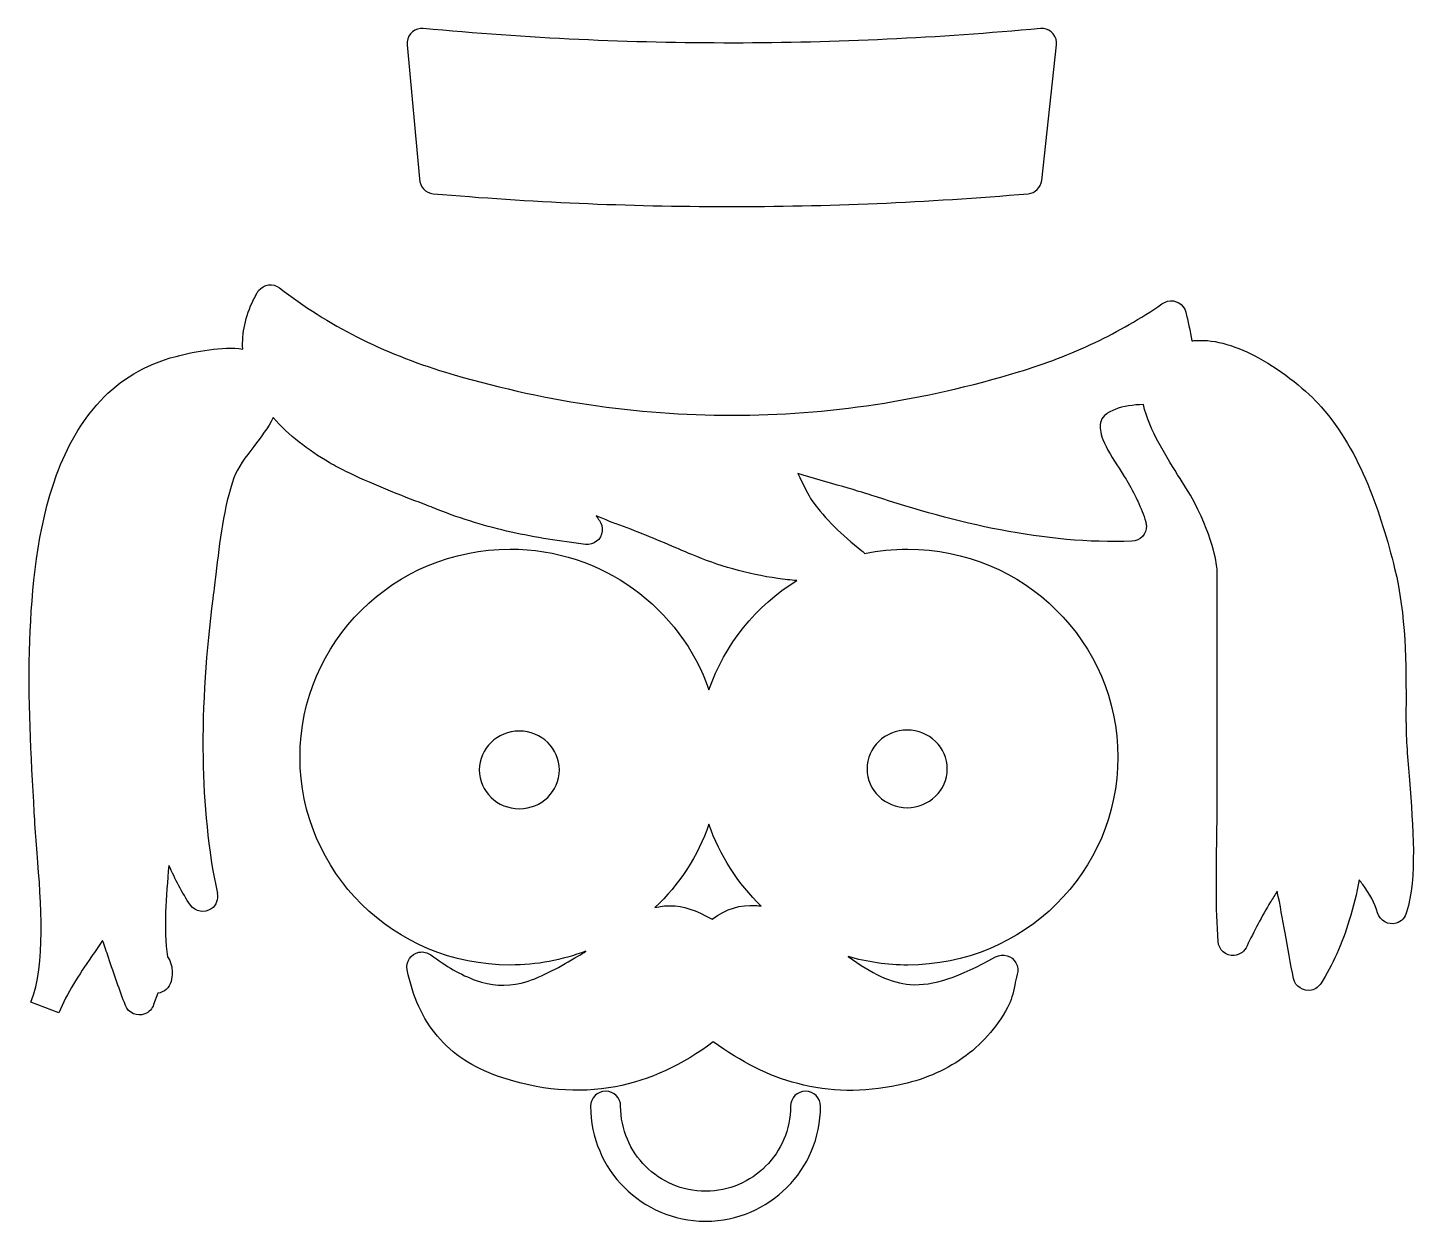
# Model space of a CAD drawing. Header units: centimetres. Extents: x -12.29 to -7.66, y -8.97 to -4.99.
import ezdxf

# ---------------------------------------------------------------- set-up
doc = ezdxf.new("R2010")
doc.units = ezdxf.units.CM
doc.header["$MEASUREMENT"] = 0
doc.layers.add('Layer 1', color=7, linetype='Continuous')

msp = doc.modelspace()

# ---------------------------------------------------------------- linework, layer by layer
at = {"layer": 'Layer 1', "color": 5}
for points, knots in [([(-10.98226, -5.49571), (-10.98226, -5.49571), (-11.02415, -5.04858), (-11.02415, -5.04858), (-11.02415, -5.04858), (-11.02662, -5.02119), (-11.00642, -4.99695), (-10.97903, -4.99448), (-10.97903, -4.99448), (-10.97592, -4.9942), (-10.97285, -4.99421), (-10.96985, -4.99449), (-10.96985, -4.99449), (-10.96985, -4.99449), (-10.96985, -4.99448), (-10.96985, -4.99448), (-10.96985, -4.99448), (-10.62339, -5.02736), (-10.27897, -5.04313), (-9.93653, -5.0428), (-9.93653, -5.0428), (-9.594, -5.04248), (-9.25302, -5.02603), (-8.91355, -4.99448), (-8.91355, -4.99448), (-8.88616, -4.99201), (-8.86192, -5.01221), (-8.85945, -5.0396), (-8.85945, -5.0396), (-8.85915, -5.04291), (-8.85918, -5.04617), (-8.85952, -5.04935), (-8.85952, -5.04935), (-8.85952, -5.04935), (-8.85945, -5.04936), (-8.85945, -5.04936), (-8.85945, -5.04936), (-8.85945, -5.04936), (-8.90891, -5.50044), (-8.90891, -5.50044), (-8.90891, -5.50044), (-8.91148, -5.52459), (-8.9309, -5.54289), (-8.95423, -5.54488), (-8.95423, -5.54488), (-8.95423, -5.54488), (-8.95422, -5.54497), (-8.95422, -5.54497), (-8.95422, -5.54497), (-9.29107, -5.57403), (-9.62531, -5.58804), (-9.95701, -5.58779), (-9.95701, -5.58779), (-10.2888, -5.58753), (-10.61526, -5.573), (-10.93658, -5.54497), (-10.93658, -5.54497), (-10.96245, -5.54274), (-10.982, -5.52116), (-10.98226, -5.49571)], [0, 0, 0, 0, 0.0625, 0.0625, 0.0625, 0.0625, 0.125, 0.125, 0.125, 0.125, 0.1875, 0.1875, 0.1875, 0.1875, 0.25, 0.25, 0.25, 0.25, 0.3125, 0.3125, 0.3125, 0.3125, 0.375, 0.375, 0.375, 0.375, 0.4375, 0.4375, 0.4375, 0.4375, 0.5, 0.5, 0.5, 0.5, 0.5625, 0.5625, 0.5625, 0.5625, 0.625, 0.625, 0.625, 0.625, 0.6875, 0.6875, 0.6875, 0.6875, 0.75, 0.75, 0.75, 0.75, 0.8125, 0.8125, 0.8125, 0.8125, 0.875, 0.875, 0.875, 0.875, 1, 1, 1, 1]), ([(-9.35531, -6.72957), (-9.40459, -6.72957), (-9.45266, -6.73464), (-9.49906, -6.74423), (-9.49906, -6.74423), (-9.5017, -6.74075), (-9.50478, -6.73766), (-9.50819, -6.73501), (-9.50819, -6.73501), (-9.50819, -6.73501), (-9.50816, -6.73497), (-9.50816, -6.73497), (-9.50816, -6.73497), (-9.54195, -6.70871), (-9.57237, -6.6823), (-9.59958, -6.65513), (-9.59958, -6.65513), (-9.62672, -6.62802), (-9.65133, -6.59957), (-9.67359, -6.56912), (-9.67359, -6.56912), (-9.67359, -6.56912), (-9.67508, -6.56719), (-9.67508, -6.56719), (-9.67508, -6.56719), (-9.68594, -6.55129), (-9.70429, -6.51443), (-9.72167, -6.47756), (-9.72167, -6.47756), (-9.62817, -6.50465), (-9.50061, -6.54187), (-9.46789, -6.55274), (-9.46789, -6.55274), (-9.33222, -6.59783), (-9.18967, -6.63813), (-9.04583, -6.66569), (-9.04583, -6.66569), (-8.90048, -6.69353), (-8.75288, -6.70868), (-8.6082, -6.70322), (-8.6082, -6.70322), (-8.5807, -6.70225), (-8.55919, -6.67916), (-8.56016, -6.65166), (-8.56016, -6.65166), (-8.56032, -6.64712), (-8.56108, -6.64274), (-8.56237, -6.6386), (-8.56237, -6.6386), (-8.56237, -6.6386), (-8.5623, -6.63858), (-8.5623, -6.63858), (-8.5623, -6.63858), (-8.56957, -6.61532), (-8.57867, -6.59207), (-8.5891, -6.56939), (-8.5891, -6.56939), (-8.5891, -6.56939), (-8.59039, -6.5668), (-8.59039, -6.5668), (-8.59039, -6.5668), (-8.60126, -6.54342), (-8.61311, -6.52129), (-8.62543, -6.50092), (-8.62543, -6.50092), (-8.63221, -6.48969), (-8.64181, -6.47488), (-8.65139, -6.46008), (-8.65139, -6.46008), (-8.672, -6.42827), (-8.69293, -6.39596), (-8.70515, -6.36414), (-8.70515, -6.36414), (-8.71402, -6.34107), (-8.71618, -6.32292), (-8.71329, -6.30894), (-8.71329, -6.30894), (-8.71134, -6.2995), (-8.70648, -6.29147), (-8.69958, -6.28476), (-8.69958, -6.28476), (-8.69073, -6.27614), (-8.67865, -6.26922), (-8.66463, -6.26383), (-8.66463, -6.26383), (-8.63692, -6.25318), (-8.60344, -6.24842), (-8.57027, -6.24798), (-8.57027, -6.24798), (-8.55035, -6.33316), (-8.49112, -6.42651), (-8.44797, -6.4945), (-8.44797, -6.4945), (-8.44797, -6.4945), (-8.42837, -6.52535), (-8.42837, -6.52535), (-8.42837, -6.52535), (-8.34546, -6.65956), (-8.32958, -6.76119), (-8.32517, -6.78953), (-8.32517, -6.78953), (-8.32517, -6.78953), (-8.32406, -6.7964), (-8.32406, -6.7964), (-8.32406, -6.7964), (-8.32406, -6.7964), (-8.32406, -7.54441), (-8.32406, -7.54441), (-8.32406, -7.54441), (-8.32406, -7.60496), (-8.32474, -7.64799), (-8.32541, -7.69089), (-8.32541, -7.69089), (-8.32723, -7.80706), (-8.32907, -7.92383), (-8.32115, -8.03734), (-8.32115, -8.03734), (-8.31932, -8.06484), (-8.29553, -8.08565), (-8.26803, -8.08382), (-8.26803, -8.08382), (-8.24809, -8.08249), (-8.23167, -8.06962), (-8.22484, -8.05216), (-8.22484, -8.05216), (-8.20216, -8.00411), (-8.17558, -7.9534), (-8.14612, -7.90474), (-8.14612, -7.90474), (-8.14612, -7.90474), (-8.14607, -7.90466), (-8.14607, -7.90466), (-8.14607, -7.90466), (-8.14607, -7.90466), (-8.14593, -7.90474), (-8.14593, -7.90474), (-8.14593, -7.90474), (-8.1388, -7.89296), (-8.13151, -7.88132), (-8.12409, -7.86987), (-8.12409, -7.86987), (-8.11448, -7.91585), (-8.10632, -7.96246), (-8.09821, -8.00889), (-8.09821, -8.00889), (-8.08941, -8.05924), (-8.08063, -8.10941), (-8.06958, -8.16076), (-8.06958, -8.16076), (-8.06387, -8.18772), (-8.03736, -8.20495), (-8.0104, -8.19924), (-8.0104, -8.19924), (-7.99642, -8.19628), (-7.98505, -8.18772), (-7.97815, -8.17641), (-7.97815, -8.17641), (-7.94044, -8.11768), (-7.90795, -8.04344), (-7.88391, -7.96653), (-7.88391, -7.96653), (-7.87002, -7.9221), (-7.85886, -7.87645), (-7.85107, -7.8321), (-7.85107, -7.8321), (-7.84697, -7.83709), (-7.84298, -7.84221), (-7.83912, -7.84743), (-7.83912, -7.84743), (-7.81674, -7.87767), (-7.7989, -7.91089), (-7.78959, -7.9423), (-7.78959, -7.9423), (-7.78183, -7.96872), (-7.7541, -7.98385), (-7.72768, -7.97609), (-7.72768, -7.97609), (-7.70996, -7.97089), (-7.69731, -7.9567), (-7.69325, -7.93995), (-7.69325, -7.93995), (-7.65768, -7.82391), (-7.67143, -7.65334), (-7.68384, -7.49929), (-7.68384, -7.49929), (-7.68951, -7.42888), (-7.6949, -7.36206), (-7.6949, -7.30742), (-7.6949, -7.30742), (-7.6949, -7.30742), (-7.6951, -7.30742), (-7.6951, -7.30742), (-7.6951, -7.30742), (-7.6951, -7.30742), (-7.69506, -7.26877), (-7.69506, -7.26877), (-7.69506, -7.26877), (-7.6948, -7.11084), (-7.69453, -6.94911), (-7.73283, -6.79429), (-7.73283, -6.79429), (-7.75571, -6.70197), (-7.78398, -6.60522), (-7.82244, -6.51334), (-7.82244, -6.51334), (-7.86179, -6.4193), (-7.91176, -6.33023), (-7.97732, -6.25566), (-7.97732, -6.25566), (-8.02398, -6.20262), (-8.10273, -6.13751), (-8.18623, -6.09208), (-8.18623, -6.09208), (-8.2555, -6.05439), (-8.32935, -6.02962), (-8.39445, -6.03422), (-8.39445, -6.03422), (-8.39924, -6.03456), (-8.40391, -6.03497), (-8.40848, -6.03544), (-8.40848, -6.03544), (-8.41443, -6.00205), (-8.42191, -5.96864), (-8.42914, -5.93976), (-8.42914, -5.93976), (-8.43582, -5.91301), (-8.46294, -5.89675), (-8.48969, -5.90343), (-8.48969, -5.90343), (-8.49673, -5.90519), (-8.50303, -5.90836), (-8.50839, -5.91257), (-8.50839, -5.91257), (-8.57897, -5.96122), (-8.65349, -6.00387), (-8.73137, -6.04085), (-8.73137, -6.04085), (-8.81321, -6.07971), (-8.8983, -6.11222), (-8.98604, -6.13881), (-8.98604, -6.13881), (-9.30387, -6.23518), (-9.62253, -6.28346), (-9.94107, -6.28362), (-9.94107, -6.28362), (-10.25925, -6.28378), (-10.57799, -6.23578), (-10.89637, -6.13963), (-10.89637, -6.13963), (-10.99944, -6.10851), (-11.09806, -6.06952), (-11.19138, -6.0221), (-11.19138, -6.0221), (-11.28167, -5.97622), (-11.36768, -5.92207), (-11.44874, -5.8591), (-11.44874, -5.8591), (-11.47052, -5.84217), (-11.50192, -5.84611), (-11.51885, -5.86789), (-11.51885, -5.86789), (-11.52096, -5.8706), (-11.52275, -5.87345), (-11.52421, -5.87641), (-11.52421, -5.87641), (-11.52832, -5.88363), (-11.53213, -5.89084), (-11.53564, -5.89798), (-11.53564, -5.89798), (-11.56363, -5.95483), (-11.57438, -6.00997), (-11.57158, -6.06261), (-11.57158, -6.06261), (-11.63942, -6.05316), (-11.72719, -6.0701), (-11.7937, -6.08713), (-11.7937, -6.08713), (-12.00377, -6.14095), (-12.1235, -6.29619), (-12.19199, -6.48224), (-12.19199, -6.48224), (-12.25753, -6.66027), (-12.27514, -6.86633), (-12.28112, -7.03439), (-12.28112, -7.03439), (-12.28796, -7.22672), (-12.27706, -7.41712), (-12.26619, -7.60721), (-12.26619, -7.60721), (-12.26619, -7.60721), (-12.26481, -7.63131), (-12.26481, -7.63131), (-12.26481, -7.63131), (-12.26261, -7.66972), (-12.25976, -7.70538), (-12.25679, -7.74281), (-12.25679, -7.74281), (-12.2435, -7.90988), (-12.22748, -8.11144), (-12.2773, -8.23965), (-12.2773, -8.23965), (-12.2773, -8.23965), (-12.18434, -8.27559), (-12.18434, -8.27559), (-12.18434, -8.27559), (-12.15849, -8.20906), (-12.11692, -8.14842), (-12.0754, -8.08783), (-12.0754, -8.08783), (-12.06306, -8.06983), (-12.05072, -8.05182), (-12.03867, -8.03352), (-12.03867, -8.03352), (-12.03208, -8.05263), (-12.02557, -8.07183), (-12.01909, -8.09092), (-12.01909, -8.09092), (-12.00019, -8.14665), (-11.98158, -8.20151), (-11.9625, -8.25039), (-11.9625, -8.25039), (-11.95248, -8.27606), (-11.92353, -8.28873), (-11.89786, -8.27871), (-11.89786, -8.27871), (-11.88338, -8.27306), (-11.87304, -8.26138), (-11.86857, -8.24766), (-11.86857, -8.24766), (-11.86857, -8.24766), (-11.85465, -8.20922), (-11.85465, -8.20922), (-11.85465, -8.20922), (-11.83368, -8.20732), (-11.8154, -8.19215), (-11.81053, -8.17051), (-11.81053, -8.17051), (-11.8057, -8.14926), (-11.80545, -8.13132), (-11.8098, -8.11532), (-11.8098, -8.11532), (-11.81255, -8.10518), (-11.81677, -8.09638), (-11.82245, -8.08865), (-11.82245, -8.08865), (-11.8358, -7.9936), (-11.82699, -7.88766), (-11.81805, -7.78352), (-11.81805, -7.78352), (-11.7966, -7.82917), (-11.7746, -7.87481), (-11.74586, -7.91602), (-11.74586, -7.91602), (-11.73011, -7.93856), (-11.69906, -7.94407), (-11.67652, -7.92832), (-11.67652, -7.92832), (-11.65963, -7.91652), (-11.65232, -7.89613), (-11.65632, -7.87717), (-11.65632, -7.87717), (-11.65632, -7.87717), (-11.65621, -7.87715), (-11.65621, -7.87715), (-11.65621, -7.87715), (-11.68706, -7.73232), (-11.70141, -7.57918), (-11.70383, -7.42528), (-11.70383, -7.42528), (-11.70664, -7.24607), (-11.69343, -7.06541), (-11.67135, -6.89519), (-11.67135, -6.89519), (-11.66667, -6.85911), (-11.66406, -6.83668), (-11.6614, -6.81378), (-11.6614, -6.81378), (-11.64871, -6.70457), (-11.63528, -6.58899), (-11.60077, -6.4918), (-11.60077, -6.4918), (-11.58865, -6.45769), (-11.56157, -6.42232), (-11.5349, -6.38751), (-11.5349, -6.38751), (-11.51084, -6.35611), (-11.48705, -6.32505), (-11.47018, -6.29114), (-11.47018, -6.29114), (-11.41916, -6.34994), (-11.35324, -6.40066), (-11.28327, -6.44114), (-11.28327, -6.44114), (-11.26525, -6.45156), (-11.24695, -6.46132), (-11.22861, -6.47035), (-11.22861, -6.47035), (-11.14505, -6.51148), (-11.05796, -6.54506), (-10.98411, -6.57354), (-10.98411, -6.57354), (-10.96113, -6.58239), (-10.93945, -6.59076), (-10.92388, -6.59695), (-10.92388, -6.59695), (-10.83984, -6.63036), (-10.75879, -6.65442), (-10.67728, -6.67272), (-10.67728, -6.67272), (-10.59534, -6.69112), (-10.51393, -6.70367), (-10.42908, -6.71398), (-10.42908, -6.71398), (-10.40169, -6.71721), (-10.37684, -6.69762), (-10.37361, -6.67023), (-10.37361, -6.67023), (-10.37206, -6.65708), (-10.37577, -6.64453), (-10.38307, -6.63466), (-10.38307, -6.63466), (-10.38666, -6.62895), (-10.3904, -6.62346), (-10.39426, -6.61816), (-10.39426, -6.61816), (-10.36182, -6.63188), (-10.33568, -6.64261), (-10.32743, -6.64547), (-10.32743, -6.64547), (-10.26199, -6.66813), (-10.19537, -6.69658), (-10.12884, -6.72499), (-10.12884, -6.72499), (-10.11765, -6.72977), (-10.10411, -6.73554), (-10.07449, -6.74801), (-10.07449, -6.74801), (-9.99069, -6.78326), (-9.88993, -6.81323), (-9.78802, -6.82749), (-9.78802, -6.82749), (-9.76715, -6.83041), (-9.74618, -6.83269), (-9.72527, -6.83423), (-9.72527, -6.83423), (-9.86097, -6.91805), (-9.96558, -7.0466), (-10.01805, -7.19904), (-10.01805, -7.19904), (-10.11201, -6.92599), (-10.37324, -6.72957), (-10.6808, -6.72957), (-10.6808, -6.72957), (-11.06739, -6.72957), (-11.3808, -7.03988), (-11.3808, -7.42267), (-11.3808, -7.42267), (-11.3808, -7.80546), (-11.06739, -8.11577), (-10.6808, -8.11577), (-10.6808, -8.11577), (-10.59179, -8.11577), (-10.50667, -8.09929), (-10.42835, -8.06928), (-10.42835, -8.06928), (-10.43635, -8.07493), (-10.44442, -8.08022), (-10.4526, -8.08497), (-10.4526, -8.08497), (-10.4526, -8.08497), (-10.46471, -8.09201), (-10.46471, -8.09201), (-10.46471, -8.09201), (-10.52298, -8.12591), (-10.58332, -8.16104), (-10.64328, -8.17569), (-10.64328, -8.17569), (-10.69556, -8.18847), (-10.74544, -8.18345), (-10.79371, -8.16687), (-10.79371, -8.16687), (-10.8452, -8.1492), (-10.89534, -8.11855), (-10.94482, -8.08196), (-10.94482, -8.08196), (-10.94482, -8.08196), (-10.94485, -8.082), (-10.94485, -8.082), (-10.94485, -8.082), (-10.95577, -8.07392), (-10.96992, -8.0703), (-10.98428, -8.07317), (-10.98428, -8.07317), (-11.01124, -8.07856), (-11.02873, -8.10481), (-11.02334, -8.13177), (-11.02334, -8.13177), (-11.00537, -8.22026), (-10.97256, -8.29387), (-10.92248, -8.35326), (-10.92248, -8.35326), (-10.87219, -8.4129), (-10.80519, -8.45735), (-10.71907, -8.48717), (-10.71907, -8.48717), (-10.58378, -8.53401), (-10.45372, -8.54462), (-10.32967, -8.52124), (-10.32967, -8.52124), (-10.21498, -8.49962), (-10.10607, -8.44908), (-10.00347, -8.37141), (-10.00347, -8.37141), (-9.91083, -8.4395), (-9.81812, -8.48589), (-9.72228, -8.51112), (-9.72228, -8.51112), (-9.61485, -8.5394), (-9.50453, -8.54085), (-9.38704, -8.51625), (-9.38704, -8.51625), (-9.30683, -8.49945), (-9.23437, -8.46982), (-9.1718, -8.42544), (-9.1718, -8.42544), (-9.11188, -8.38294), (-9.06149, -8.32724), (-9.02257, -8.25672), (-9.02257, -8.25672), (-9.00984, -8.23363), (-9.00499, -8.21086), (-8.99912, -8.18325), (-8.99912, -8.18325), (-8.99667, -8.17174), (-8.994, -8.15919), (-8.99071, -8.14664), (-8.99071, -8.14664), (-8.98707, -8.13433), (-8.98816, -8.12062), (-8.99482, -8.10848), (-8.99482, -8.10848), (-9.00808, -8.08432), (-9.03843, -8.07549), (-9.06259, -8.08875), (-9.06259, -8.08875), (-9.18439, -8.15548), (-9.26986, -8.18647), (-9.34738, -8.18049), (-9.34738, -8.18049), (-9.41155, -8.17554), (-9.4751, -8.14471), (-9.55422, -8.08734), (-9.55422, -8.08734), (-9.49117, -8.10582), (-9.42442, -8.11577), (-9.35531, -8.11577), (-9.35531, -8.11577), (-8.96871, -8.11577), (-8.65531, -7.80546), (-8.65531, -7.42267), (-8.65531, -7.42267), (-8.65531, -7.03988), (-8.96871, -6.72957), (-9.35531, -6.72957)], [0, 0, 0, 0, 0.0070423, 0.0070423, 0.0070423, 0.0070423, 0.0140845, 0.0140845, 0.0140845, 0.0140845, 0.0211268, 0.0211268, 0.0211268, 0.0211268, 0.028169, 0.028169, 0.028169, 0.028169, 0.0352113, 0.0352113, 0.0352113, 0.0352113, 0.0422535, 0.0422535, 0.0422535, 0.0422535, 0.0492958, 0.0492958, 0.0492958, 0.0492958, 0.056338, 0.056338, 0.056338, 0.056338, 0.0633803, 0.0633803, 0.0633803, 0.0633803, 0.0704225, 0.0704225, 0.0704225, 0.0704225, 0.0774648, 0.0774648, 0.0774648, 0.0774648, 0.084507, 0.084507, 0.084507, 0.084507, 0.0915493, 0.0915493, 0.0915493, 0.0915493, 0.0985915, 0.0985915, 0.0985915, 0.0985915, 0.1056338, 0.1056338, 0.1056338, 0.1056338, 0.1126761, 0.1126761, 0.1126761, 0.1126761, 0.1197183, 0.1197183, 0.1197183, 0.1197183, 0.1267606, 0.1267606, 0.1267606, 0.1267606, 0.1338028, 0.1338028, 0.1338028, 0.1338028, 0.1408451, 0.1408451, 0.1408451, 0.1408451, 0.1478873, 0.1478873, 0.1478873, 0.1478873, 0.1549296, 0.1549296, 0.1549296, 0.1549296, 0.1619718, 0.1619718, 0.1619718, 0.1619718, 0.1690141, 0.1690141, 0.1690141, 0.1690141, 0.1760563, 0.1760563, 0.1760563, 0.1760563, 0.1830986, 0.1830986, 0.1830986, 0.1830986, 0.1901408, 0.1901408, 0.1901408, 0.1901408, 0.1971831, 0.1971831, 0.1971831, 0.1971831, 0.2042254, 0.2042254, 0.2042254, 0.2042254, 0.2112676, 0.2112676, 0.2112676, 0.2112676, 0.2183099, 0.2183099, 0.2183099, 0.2183099, 0.2253521, 0.2253521, 0.2253521, 0.2253521, 0.2323944, 0.2323944, 0.2323944, 0.2323944, 0.2394366, 0.2394366, 0.2394366, 0.2394366, 0.2464789, 0.2464789, 0.2464789, 0.2464789, 0.2535211, 0.2535211, 0.2535211, 0.2535211, 0.2605634, 0.2605634, 0.2605634, 0.2605634, 0.2676056, 0.2676056, 0.2676056, 0.2676056, 0.2746479, 0.2746479, 0.2746479, 0.2746479, 0.2816901, 0.2816901, 0.2816901, 0.2816901, 0.2887324, 0.2887324, 0.2887324, 0.2887324, 0.2957746, 0.2957746, 0.2957746, 0.2957746, 0.3028169, 0.3028169, 0.3028169, 0.3028169, 0.3098592, 0.3098592, 0.3098592, 0.3098592, 0.3169014, 0.3169014, 0.3169014, 0.3169014, 0.3239437, 0.3239437, 0.3239437, 0.3239437, 0.3309859, 0.3309859, 0.3309859, 0.3309859, 0.3380282, 0.3380282, 0.3380282, 0.3380282, 0.3450704, 0.3450704, 0.3450704, 0.3450704, 0.3521127, 0.3521127, 0.3521127, 0.3521127, 0.3591549, 0.3591549, 0.3591549, 0.3591549, 0.3661972, 0.3661972, 0.3661972, 0.3661972, 0.3732394, 0.3732394, 0.3732394, 0.3732394, 0.3802817, 0.3802817, 0.3802817, 0.3802817, 0.3873239, 0.3873239, 0.3873239, 0.3873239, 0.3943662, 0.3943662, 0.3943662, 0.3943662, 0.4014085, 0.4014085, 0.4014085, 0.4014085, 0.4084507, 0.4084507, 0.4084507, 0.4084507, 0.415493, 0.415493, 0.415493, 0.415493, 0.4225352, 0.4225352, 0.4225352, 0.4225352, 0.4295775, 0.4295775, 0.4295775, 0.4295775, 0.4366197, 0.4366197, 0.4366197, 0.4366197, 0.443662, 0.443662, 0.443662, 0.443662, 0.4507042, 0.4507042, 0.4507042, 0.4507042, 0.4577465, 0.4577465, 0.4577465, 0.4577465, 0.4647887, 0.4647887, 0.4647887, 0.4647887, 0.471831, 0.471831, 0.471831, 0.471831, 0.4788732, 0.4788732, 0.4788732, 0.4788732, 0.4859155, 0.4859155, 0.4859155, 0.4859155, 0.4929577, 0.4929577, 0.4929577, 0.4929577, 0.5, 0.5, 0.5, 0.5, 0.5070423, 0.5070423, 0.5070423, 0.5070423, 0.5140845, 0.5140845, 0.5140845, 0.5140845, 0.5211268, 0.5211268, 0.5211268, 0.5211268, 0.528169, 0.528169, 0.528169, 0.528169, 0.5352113, 0.5352113, 0.5352113, 0.5352113, 0.5422535, 0.5422535, 0.5422535, 0.5422535, 0.5492958, 0.5492958, 0.5492958, 0.5492958, 0.556338, 0.556338, 0.556338, 0.556338, 0.5633803, 0.5633803, 0.5633803, 0.5633803, 0.5704225, 0.5704225, 0.5704225, 0.5704225, 0.5774648, 0.5774648, 0.5774648, 0.5774648, 0.584507, 0.584507, 0.584507, 0.584507, 0.5915493, 0.5915493, 0.5915493, 0.5915493, 0.5985915, 0.5985915, 0.5985915, 0.5985915, 0.6056338, 0.6056338, 0.6056338, 0.6056338, 0.6126761, 0.6126761, 0.6126761, 0.6126761, 0.6197183, 0.6197183, 0.6197183, 0.6197183, 0.6267606, 0.6267606, 0.6267606, 0.6267606, 0.6338028, 0.6338028, 0.6338028, 0.6338028, 0.6408451, 0.6408451, 0.6408451, 0.6408451, 0.6478873, 0.6478873, 0.6478873, 0.6478873, 0.6549296, 0.6549296, 0.6549296, 0.6549296, 0.6619718, 0.6619718, 0.6619718, 0.6619718, 0.6690141, 0.6690141, 0.6690141, 0.6690141, 0.6760563, 0.6760563, 0.6760563, 0.6760563, 0.6830986, 0.6830986, 0.6830986, 0.6830986, 0.6901408, 0.6901408, 0.6901408, 0.6901408, 0.6971831, 0.6971831, 0.6971831, 0.6971831, 0.7042254, 0.7042254, 0.7042254, 0.7042254, 0.7112676, 0.7112676, 0.7112676, 0.7112676, 0.7183099, 0.7183099, 0.7183099, 0.7183099, 0.7253521, 0.7253521, 0.7253521, 0.7253521, 0.7323944, 0.7323944, 0.7323944, 0.7323944, 0.7394366, 0.7394366, 0.7394366, 0.7394366, 0.7464789, 0.7464789, 0.7464789, 0.7464789, 0.7535211, 0.7535211, 0.7535211, 0.7535211, 0.7605634, 0.7605634, 0.7605634, 0.7605634, 0.7676056, 0.7676056, 0.7676056, 0.7676056, 0.7746479, 0.7746479, 0.7746479, 0.7746479, 0.7816901, 0.7816901, 0.7816901, 0.7816901, 0.7887324, 0.7887324, 0.7887324, 0.7887324, 0.7957746, 0.7957746, 0.7957746, 0.7957746, 0.8028169, 0.8028169, 0.8028169, 0.8028169, 0.8098592, 0.8098592, 0.8098592, 0.8098592, 0.8169014, 0.8169014, 0.8169014, 0.8169014, 0.8239437, 0.8239437, 0.8239437, 0.8239437, 0.8309859, 0.8309859, 0.8309859, 0.8309859, 0.8380282, 0.8380282, 0.8380282, 0.8380282, 0.8450704, 0.8450704, 0.8450704, 0.8450704, 0.8521127, 0.8521127, 0.8521127, 0.8521127, 0.8591549, 0.8591549, 0.8591549, 0.8591549, 0.8661972, 0.8661972, 0.8661972, 0.8661972, 0.8732394, 0.8732394, 0.8732394, 0.8732394, 0.8802817, 0.8802817, 0.8802817, 0.8802817, 0.8873239, 0.8873239, 0.8873239, 0.8873239, 0.8943662, 0.8943662, 0.8943662, 0.8943662, 0.9014085, 0.9014085, 0.9014085, 0.9014085, 0.9084507, 0.9084507, 0.9084507, 0.9084507, 0.915493, 0.915493, 0.915493, 0.915493, 0.9225352, 0.9225352, 0.9225352, 0.9225352, 0.9295775, 0.9295775, 0.9295775, 0.9295775, 0.9366197, 0.9366197, 0.9366197, 0.9366197, 0.943662, 0.943662, 0.943662, 0.943662, 0.9507042, 0.9507042, 0.9507042, 0.9507042, 0.9577465, 0.9577465, 0.9577465, 0.9577465, 0.9647887, 0.9647887, 0.9647887, 0.9647887, 0.971831, 0.971831, 0.971831, 0.971831, 0.9788732, 0.9788732, 0.9788732, 0.9788732, 0.9859155, 0.9859155, 0.9859155, 0.9859155, 1, 1, 1, 1]), ([(-10.64979, -7.33596), (-10.57598, -7.33596), (-10.51616, -7.39392), (-10.51616, -7.4654), (-10.51616, -7.4654), (-10.51616, -7.53689), (-10.57598, -7.59484), (-10.64979, -7.59484), (-10.64979, -7.59484), (-10.72359, -7.59484), (-10.78342, -7.53689), (-10.78342, -7.4654), (-10.78342, -7.4654), (-10.78342, -7.39392), (-10.72359, -7.33596), (-10.64979, -7.33596)], [0, 0, 0, 0, 0.2, 0.2, 0.2, 0.2, 0.4, 0.4, 0.4, 0.4, 0.6, 0.6, 0.6, 0.6, 1, 1, 1, 1]), ([(-9.35748, -7.33243), (-9.28368, -7.33243), (-9.22385, -7.39038), (-9.22385, -7.46186), (-9.22385, -7.46186), (-9.22385, -7.53335), (-9.28368, -7.59131), (-9.35748, -7.59131), (-9.35748, -7.59131), (-9.43128, -7.59131), (-9.4911, -7.53335), (-9.4911, -7.46186), (-9.4911, -7.46186), (-9.4911, -7.39038), (-9.43128, -7.33243), (-9.35748, -7.33243)], [0, 0, 0, 0, 0.2, 0.2, 0.2, 0.2, 0.4, 0.4, 0.4, 0.4, 0.6, 0.6, 0.6, 0.6, 1, 1, 1, 1]), ([(-10.01805, -7.64629), (-9.98208, -7.75079), (-9.92161, -7.84406), (-9.84342, -7.9194), (-9.84342, -7.9194), (-9.84987, -7.91847), (-9.85633, -7.9178), (-9.86282, -7.91741), (-9.86282, -7.91741), (-9.91218, -7.91447), (-9.96064, -7.92738), (-10.00746, -7.96272), (-10.00746, -7.96272), (-10.0617, -7.93319), (-10.10338, -7.91815), (-10.14701, -7.91788), (-10.14701, -7.91788), (-10.16429, -7.91777), (-10.18097, -7.91994), (-10.19788, -7.9244), (-10.19788, -7.9244), (-10.11717, -7.8482), (-10.05481, -7.75312), (-10.01805, -7.64629)], [0, 0, 0, 0, 0.1428571, 0.1428571, 0.1428571, 0.1428571, 0.2857143, 0.2857143, 0.2857143, 0.2857143, 0.4285714, 0.4285714, 0.4285714, 0.4285714, 0.5714286, 0.5714286, 0.5714286, 0.5714286, 0.7142857, 0.7142857, 0.7142857, 0.7142857, 1, 1, 1, 1]), ([(-9.74603, -8.58617), (-9.74603, -8.55856), (-9.72364, -8.53617), (-9.69603, -8.53617), (-9.69603, -8.53617), (-9.66842, -8.53617), (-9.64603, -8.55856), (-9.64603, -8.58617), (-9.64603, -8.58617), (-9.64603, -8.69203), (-9.68896, -8.78789), (-9.75833, -8.85726), (-9.75833, -8.85726), (-9.8273, -8.92623), (-9.92244, -8.96902), (-10.02755, -8.96953), (-10.02755, -8.96953), (-10.02755, -8.96953), (-10.02884, -8.96955), (-10.02884, -8.96955), (-10.02884, -8.96955), (-10.02884, -8.96955), (-10.02942, -8.96955), (-10.02942, -8.96955), (-10.02942, -8.96955), (-10.02942, -8.96955), (-10.03071, -8.96953), (-10.03071, -8.96953), (-10.03071, -8.96953), (-10.13583, -8.96902), (-10.23095, -8.92623), (-10.29992, -8.85726), (-10.29992, -8.85726), (-10.3693, -8.78788), (-10.41221, -8.69202), (-10.41221, -8.58617), (-10.41221, -8.58617), (-10.41221, -8.55856), (-10.38982, -8.53617), (-10.36221, -8.53617), (-10.36221, -8.53617), (-10.3346, -8.53617), (-10.31221, -8.55856), (-10.31221, -8.58617), (-10.31221, -8.58617), (-10.31221, -8.66442), (-10.28049, -8.73529), (-10.22922, -8.78656), (-10.22922, -8.78656), (-10.17808, -8.8377), (-10.10744, -8.86939), (-10.02942, -8.86955), (-10.02942, -8.86955), (-10.02942, -8.86955), (-10.02884, -8.86955), (-10.02884, -8.86955), (-10.02884, -8.86955), (-9.95082, -8.86939), (-9.88017, -8.8377), (-9.82903, -8.78656), (-9.82903, -8.78656), (-9.77776, -8.73529), (-9.74603, -8.66442), (-9.74603, -8.58617)], [0, 0, 0, 0, 0.0588235, 0.0588235, 0.0588235, 0.0588235, 0.1176471, 0.1176471, 0.1176471, 0.1176471, 0.1764706, 0.1764706, 0.1764706, 0.1764706, 0.2352941, 0.2352941, 0.2352941, 0.2352941, 0.2941176, 0.2941176, 0.2941176, 0.2941176, 0.3529412, 0.3529412, 0.3529412, 0.3529412, 0.4117647, 0.4117647, 0.4117647, 0.4117647, 0.4705882, 0.4705882, 0.4705882, 0.4705882, 0.5294118, 0.5294118, 0.5294118, 0.5294118, 0.5882353, 0.5882353, 0.5882353, 0.5882353, 0.6470588, 0.6470588, 0.6470588, 0.6470588, 0.7058824, 0.7058824, 0.7058824, 0.7058824, 0.7647059, 0.7647059, 0.7647059, 0.7647059, 0.8235294, 0.8235294, 0.8235294, 0.8235294, 0.8823529, 0.8823529, 0.8823529, 0.8823529, 1, 1, 1, 1])]:
    msp.add_open_spline(points, degree=3, knots=knots, dxfattribs=at)

doc.saveas('drawing.dxf')
